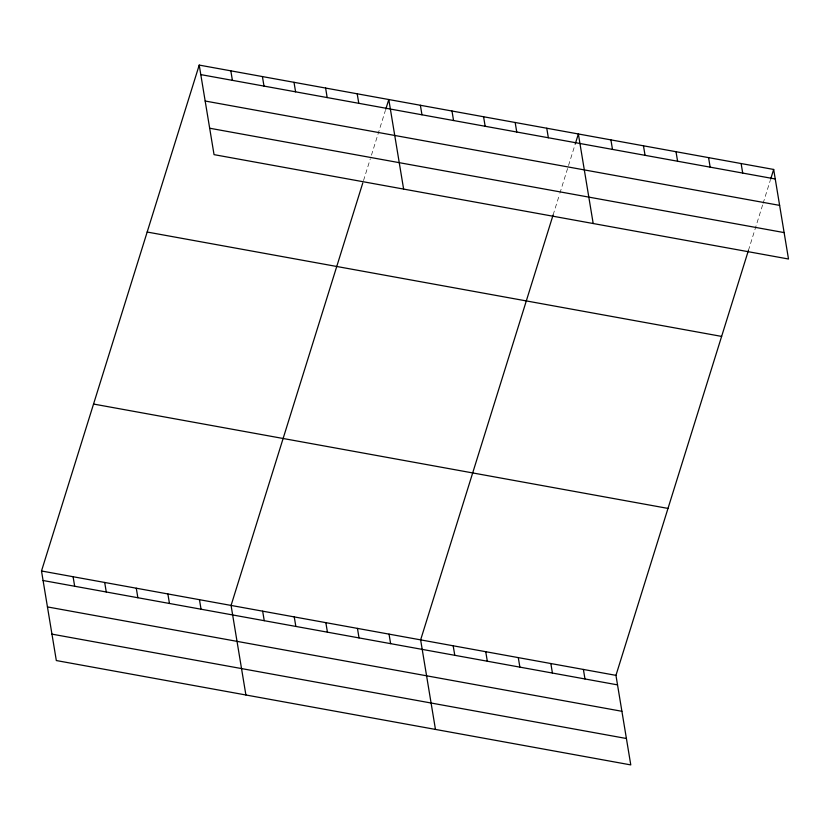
<?xml version="1.0" encoding="UTF-8"?>
<svg xmlns="http://www.w3.org/2000/svg" width="830" height="830" viewBox="0 0 830 830"><rect width="100%" height="100%" fill="white"/><g stroke="black" fill="none" stroke-linecap="round" stroke-linejoin="round"><path stroke-width="0.62" stroke-dasharray="4.15 3.11" d="M363.519 180.587L370.315 158.81M371.446 155.179L385.4 110.421M553.091 215.022L559.503 194.459M559.877 193.255L575.346 143.652M748.401 250.515L762.739 204.543M763.112 203.329L770.282 180.349"/><path stroke-width="1.25" d="M748.401 250.515L615.953 675.361L630.779 764.907L56.326 660.545L41.5 570.988L199.221 65.093L773.674 169.455L788.5 259.012L214.047 154.639L199.221 65.093M362.772 183.005L231.072 605.433L245.898 694.98M385.774 109.207L388.793 99.527L403.619 189.084M553.091 215.022L420.634 639.878L435.46 729.425M575.346 143.652L578.365 133.972L593.191 223.519M770.655 179.135L773.674 169.455M200.798 74.607L775.251 178.979M205.176 101.021L779.619 205.384M209.679 128.225L784.132 232.597M147.18 232.037L721.623 336.409M93.551 404.044L667.994 508.417M41.5 570.988L615.953 675.361M43.077 580.512L617.53 684.875M47.445 606.917L621.898 711.289M51.948 634.13L626.401 738.503M741.128 163.541L742.694 173.065M708.571 157.627L710.148 167.141M676.014 151.714L677.591 161.228M643.468 145.8L645.045 155.314M610.911 139.886L612.488 149.4M546.763 128.235L548.34 137.749M515.171 122.487L516.748 132.012M583.397 669.447L584.974 678.961M483.579 116.75L485.156 126.274M550.85 663.533L552.417 673.047M451.987 111.013L453.554 120.526M518.293 657.619L519.87 667.133M420.385 105.275L421.962 114.789M485.737 651.706L487.314 661.22M453.19 645.792L454.767 655.306M357.201 93.79L358.778 103.304M325.609 88.053L327.176 97.567M389.042 634.13L390.619 643.655M294.007 82.315L295.584 91.829M357.45 628.393L359.027 637.907M262.415 76.568L263.992 86.092M325.848 622.656L327.425 632.17M230.823 70.83L232.4 80.344M294.256 616.918L295.833 626.432M262.664 611.171L264.241 620.695M199.47 599.696L201.047 609.21M167.878 593.948L169.455 603.472M136.286 588.211L137.863 597.735M104.694 582.473L106.261 591.987M73.092 576.736L74.669 586.25"/></g></svg>
